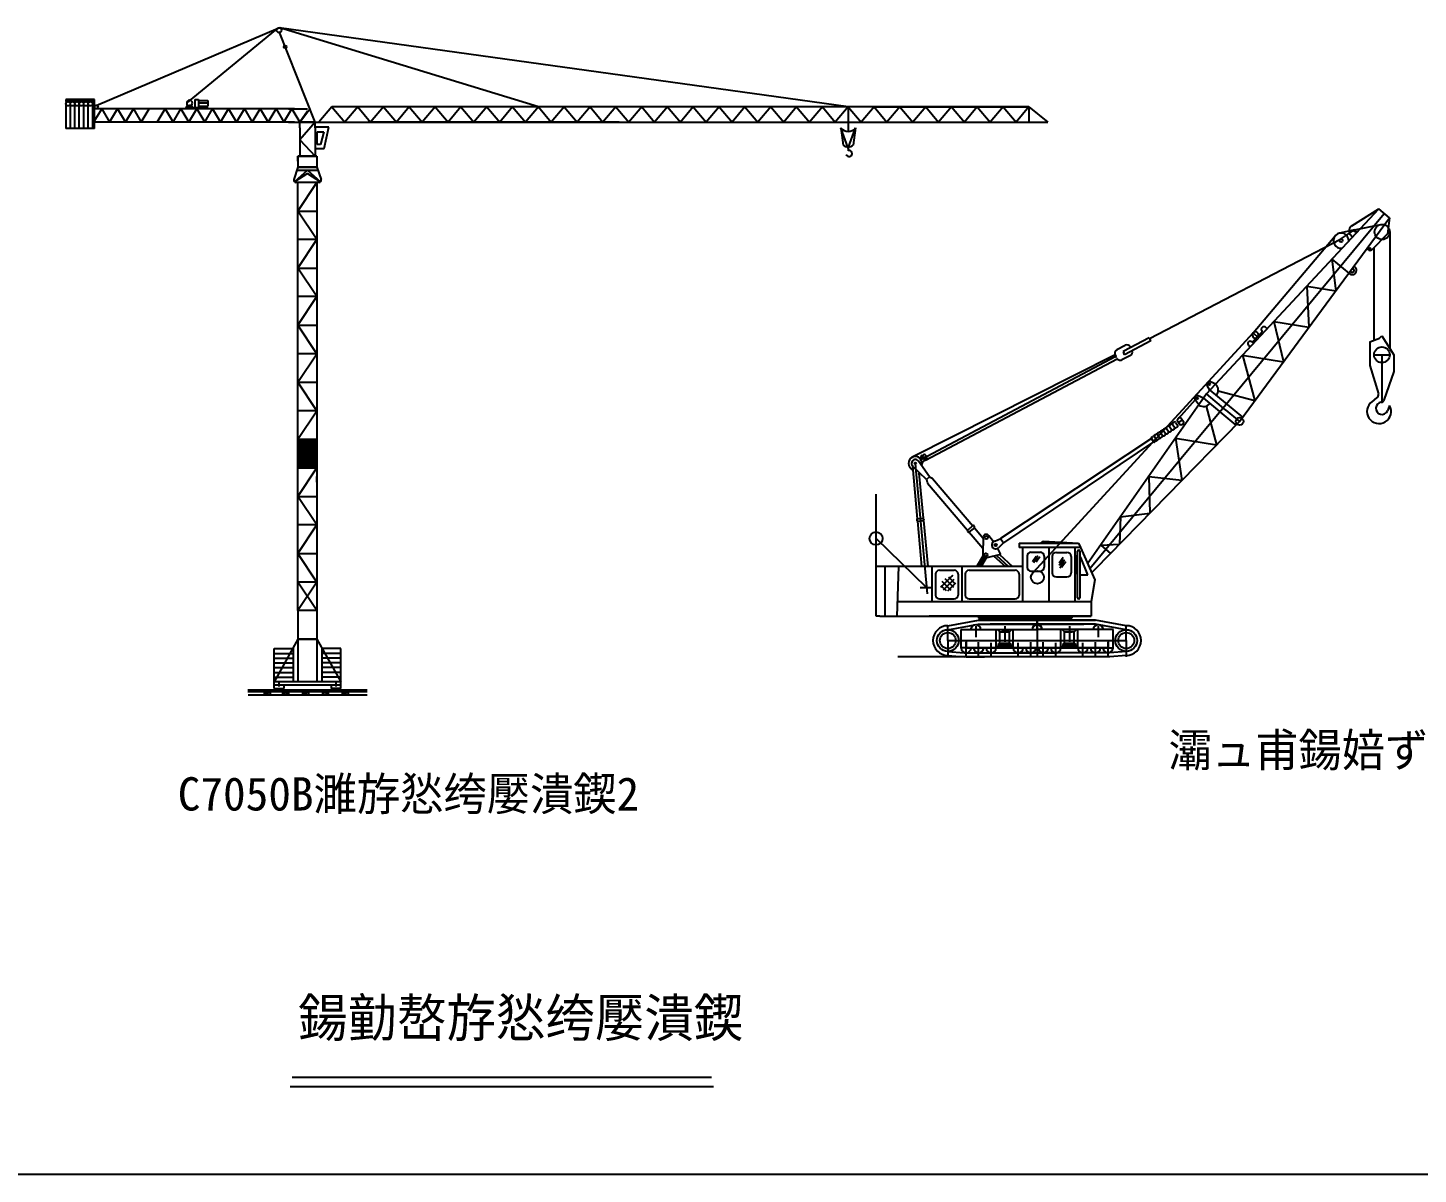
# Model space of a CAD drawing. Header units: metres. Extents: x 0 to 400, y 0 to 277.
# Drawn here: x 143.9 to 290.1, y 0 to 120.5 of the extents above; entities that cross this region are included whole.
import ezdxf

# ---------------------------------------------------------------- set-up
doc = ezdxf.new("R2010")
doc.units = ezdxf.units.M

msp = doc.modelspace()

# ---------------------------------------------------------------- linework, layer by layer
for p, q in [((151.11, 112.36), (170.23, 120.49)), ((160.69, 112.65), (170.17, 120.45)), ((174.12, 110.6), (170.33, 120.11)), ((230.17, 112.2), (170.36, 120.5)), ((197.6, 112.2), (170.4, 120.5)), ((150.92, 112.96), (147.92, 112.96)), ((147.92, 112.96), (147.92, 112.76)), ((147.92, 112.86), (147.92, 112.76)), ((147.92, 112.76), (148.39, 112.86)), ((147.92, 112.86), (150.92, 112.86)), ((148.15, 112.76), (147.93, 112.76)), ((148.39, 112.76), (148.18, 112.76)), ((148.39, 112.76), (148.39, 112.96)), ((148.39, 112.76), (148.85, 112.86)), ((148.39, 112.86), (148.39, 112.76)), ((148.62, 112.76), (148.4, 112.76)), ((148.85, 112.76), (148.65, 112.76)), ((148.85, 112.76), (148.85, 112.96)), ((148.85, 112.76), (149.32, 112.86)), ((148.85, 112.86), (148.85, 112.76)), ((149.09, 112.76), (148.86, 112.76)), ((149.32, 112.76), (149.11, 112.76)), ((149.32, 112.76), (149.32, 112.96)), ((149.32, 112.76), (149.79, 112.86)), ((149.32, 112.86), (149.32, 112.76)), ((149.55, 112.76), (149.33, 112.76)), ((149.79, 112.76), (149.58, 112.76)), ((149.79, 112.76), (149.79, 112.96)), ((149.79, 112.76), (150.25, 112.86)), ((149.79, 112.86), (149.79, 112.76)), ((150.02, 112.76), (149.8, 112.76)), ((150.25, 112.76), (150.05, 112.76)), ((150.25, 112.76), (150.25, 112.96)), ((150.25, 112.76), (150.72, 112.86)), ((150.25, 112.86), (150.25, 112.76)), ((150.49, 112.76), (150.26, 112.76)), ((150.72, 112.76), (150.72, 109.91)), ((150.82, 109.91), (150.82, 112.86)), ((150.92, 111.96), (150.92, 112.96)), ((161.49, 112.97), (161.85, 112.97)), ((161.49, 112.97), (161.49, 112.03)), ((161.85, 112.97), (161.85, 112.03)), ((161.85, 112.86), (162.85, 112.86)), ((162.85, 112.58), (161.85, 112.58)), ((161.85, 112.58), (161.85, 112.27)), ((162.85, 112.86), (162.85, 112.58)), ((162.85, 112.58), (162.85, 112.27)), ((147.92, 112.53), (147.92, 109.91)), ((148.39, 109.91), (148.39, 112.53)), ((148.85, 109.91), (148.85, 112.53)), ((149.32, 109.91), (149.32, 112.53)), ((149.79, 109.91), (149.79, 112.53)), ((150.25, 109.91), (150.25, 112.53)), ((160.02, 112), (150.72, 112)), ((151.69, 112), (150.82, 110.6)), ((150.92, 109.91), (150.92, 111.96)), ((151.69, 112), (152.52, 110.6)), ((152.52, 110.6), (153.35, 112)), ((153.35, 112), (154.19, 110.6)), ((154.19, 110.6), (155.02, 112)), ((155.02, 112), (155.85, 110.6)), ((155.85, 110.6), (156.69, 112)), ((171.95, 112), (156.95, 112)), ((157.52, 110.6), (158.35, 112)), ((159.22, 112), (157.59, 112)), ((158.35, 112), (159.19, 110.6)), ((159.19, 110.6), (160.02, 112)), ((160.02, 112), (160.85, 110.6)), ((160.52, 112.03), (160.7, 112.36)), ((160.52, 112.03), (160.85, 112.36)), ((160.92, 112.03), (160.52, 112.03)), ((160.55, 112.09), (160.81, 112.36)), ((160.56, 112.03), (160.88, 112.36)), ((160.59, 112.17), (160.78, 112.36)), ((160.59, 112.03), (160.91, 112.36)), ((160.59, 112.12), (162.87, 112.12)), ((160.63, 112.03), (160.92, 112.32)), ((160.64, 112.25), (160.74, 112.36)), ((160.66, 112.03), (160.92, 112.29)), ((160.68, 112.32), (160.71, 112.36)), ((160.69, 112.03), (160.92, 112.26)), ((160.7, 112.36), (160.92, 112.36)), ((160.73, 112.03), (160.92, 112.22)), ((160.76, 112.03), (160.92, 112.19)), ((160.8, 112.03), (160.92, 112.15)), ((160.83, 112.03), (160.92, 112.12)), ((160.85, 110.6), (161.69, 112)), ((160.86, 112.03), (160.92, 112.09)), ((160.9, 112.03), (160.92, 112.05)), ((160.92, 112.36), (160.92, 112.03)), ((160.92, 112.36), (160.92, 112.03)), ((161.14, 112.36), (160.92, 112.36)), ((161.24, 112.03), (160.92, 112.36)), ((161.2, 112.03), (160.92, 112.32)), ((161.17, 112.03), (160.92, 112.29)), ((161.14, 112.03), (160.92, 112.26)), ((161.1, 112.03), (160.92, 112.22)), ((161.07, 112.03), (160.92, 112.19)), ((161.03, 112.03), (160.92, 112.15)), ((161, 112.03), (160.92, 112.12)), ((160.97, 112.03), (160.92, 112.09)), ((160.93, 112.03), (160.92, 112.05)), ((160.92, 112.03), (161.31, 112.03)), ((161.27, 112.03), (160.95, 112.36)), ((161.31, 112.03), (160.98, 112.36)), ((161.28, 112.09), (161.02, 112.36)), ((161.24, 112.17), (161.05, 112.36)), ((161.2, 112.25), (161.09, 112.36)), ((161.15, 112.32), (161.12, 112.36)), ((161.31, 112.03), (161.14, 112.36)), ((161.69, 112), (162.52, 110.6)), ((161.85, 112.27), (162.85, 112.27)), ((162.52, 110.6), (163.35, 112)), ((163.35, 112), (164.19, 110.6)), ((164.19, 110.6), (165.02, 112)), ((165.02, 112), (165.85, 110.6)), ((165.85, 110.6), (166.69, 112)), ((166.69, 112), (167.52, 110.6)), ((167.52, 110.6), (168.35, 112)), ((169.22, 112), (167.59, 112)), ((168.35, 112), (169.19, 110.6)), ((169.19, 110.6), (170.02, 112)), ((170.02, 112), (170.85, 110.6)), ((170.85, 110.6), (171.69, 112)), ((171.32, 112), (173.32, 112)), ((171.69, 112), (172.52, 110.6)), ((172.52, 110.6), (173.56, 112)), ((173.31, 111.76), (172.52, 110.6)), ((174.12, 110.6), (173.56, 112)), ((175.88, 112.2), (174.53, 110.6)), ((175.88, 112.2), (177.24, 110.6)), ((176.32, 112.2), (175.88, 112.2)), ((232.89, 112.2), (176.32, 112.2)), ((178.6, 112.2), (177.24, 110.6)), ((178.6, 112.2), (179.96, 110.6)), ((181.31, 112.2), (179.96, 110.6)), ((181.31, 112.2), (182.67, 110.6)), ((184.03, 112.2), (182.67, 110.6)), ((184.03, 112.2), (185.38, 110.6)), ((186.74, 112.2), (185.38, 110.6)), ((186.74, 112.2), (188.1, 110.6)), ((189.46, 112.2), (188.1, 110.6)), ((189.46, 112.2), (190.81, 110.6)), ((189.89, 112.2), (189.46, 112.2)), ((192.17, 112.2), (190.81, 110.6)), ((192.17, 112.2), (193.53, 110.6)), ((194.89, 112.2), (193.53, 110.6)), ((194.89, 112.2), (196.24, 110.6)), ((249.18, 112.2), (195.32, 112.2)), ((197.6, 112.2), (196.24, 110.6)), ((197.6, 112.2), (198.96, 110.6)), ((200.31, 112.2), (198.96, 110.6)), ((200.31, 112.2), (201.67, 110.6)), ((203.03, 112.2), (201.67, 110.6)), ((203.03, 112.2), (204.39, 110.6)), ((205.74, 112.2), (204.39, 110.6)), ((205.74, 112.2), (207.1, 110.6)), ((208.46, 112.2), (207.1, 110.6)), ((208.46, 112.2), (209.81, 110.6)), ((208.89, 112.2), (208.46, 112.2)), ((211.17, 112.2), (209.81, 110.6)), ((211.17, 112.2), (212.53, 110.6)), ((213.89, 112.2), (212.53, 110.6)), ((213.89, 112.2), (215.24, 110.6)), ((216.6, 112.2), (215.24, 110.6)), ((216.6, 112.2), (217.96, 110.6)), ((219.32, 112.2), (217.96, 110.6)), ((219.32, 112.2), (220.67, 110.6)), ((222.03, 112.2), (220.67, 110.6)), ((222.03, 112.2), (223.39, 110.6)), ((224.74, 112.2), (223.39, 110.6)), ((224.74, 112.2), (226.1, 110.6)), ((227.46, 112.2), (226.1, 110.6)), ((227.46, 112.2), (228.82, 110.6)), ((227.9, 112.2), (227.46, 112.2)), ((230.17, 112.2), (228.82, 110.6)), ((230.17, 112.2), (228.82, 110.6)), ((230.17, 112.2), (231.53, 110.6)), ((230.17, 112.2), (230.17, 109.62)), ((232.89, 112.2), (231.53, 110.6)), ((232.89, 112.2), (249.18, 112.2)), ((232.89, 112.2), (234.25, 110.6)), ((235.6, 112.2), (234.25, 110.6)), ((235.6, 112.2), (236.96, 110.6)), ((238.32, 112.2), (236.96, 110.6)), ((238.32, 112.2), (239.67, 110.6)), ((241.03, 112.2), (239.67, 110.6)), ((241.03, 112.2), (242.39, 110.6)), ((243.75, 112.2), (242.39, 110.6)), ((243.75, 112.2), (245.1, 110.6)), ((246.46, 112.2), (245.1, 110.6)), ((246.46, 112.2), (247.82, 110.6)), ((246.9, 112.2), (246.46, 112.2)), ((249.18, 112.2), (247.82, 110.6)), ((249.18, 112.2), (251.17, 110.6)), ((249.18, 112.2), (249.18, 110.6)), ((150.72, 109.91), (147.92, 109.91)), ((160.14, 110.6), (150.72, 110.6)), ((150.92, 109.91), (150.72, 109.91)), ((171.95, 110.6), (156.95, 110.6)), ((171.32, 110.6), (172.52, 110.6)), ((174.12, 110.6), (172.52, 108.74)), ((174.12, 110.6), (172.52, 110.6)), ((172.52, 110.6), (173.32, 110.6)), ((172.52, 110), (172.52, 110.6)), ((172.52, 110.6), (174.12, 110.6)), ((174.12, 110.6), (172.52, 110.6)), ((172.52, 110), (172.52, 107)), ((173.32, 110.6), (232.89, 110.6)), ((174.12, 110), (174.12, 110.6)), ((175.58, 110.06), (174.12, 110.06)), ((174.12, 110), (174.12, 107)), ((175.06, 107.81), (175.58, 110.06)), ((206.11, 110.6), (179.7, 110.6)), ((179.96, 110.6), (189.82, 110.6)), ((192.32, 110.6), (251.17, 110.6)), ((229.4, 109.98), (229.64, 108.19)), ((230.17, 107.86), (229.4, 109.98)), ((230.17, 107.86), (230.95, 109.99)), ((230.94, 109.98), (230.7, 108.19)), ((234.79, 110.6), (251.17, 110.6)), ((172.52, 108.74), (174.12, 107)), ((174.34, 109.56), (175.05, 109.56)), ((174.34, 108.25), (174.34, 109.56)), ((174.7, 108.25), (174.34, 108.25)), ((175.05, 109.56), (174.7, 108.25)), ((172.32, 107), (172.32, 105.87)), ((172.32, 107), (174.32, 107)), ((174.32, 107), (172.32, 107)), ((172.32, 107), (174.32, 107)), ((172.32, 106.5), (172.32, 107)), ((174.12, 107.81), (175.06, 107.81)), ((174.32, 107), (174.32, 105.87)), ((174.32, 107), (174.32, 106)), ((230.17, 107.99), (230.17, 107.59)), ((172.32, 105.87), (171.89, 104.58)), ((173.32, 105.56), (171.95, 104.33)), ((172.22, 105.56), (174.42, 105.56)), ((172.3, 105.87), (174.32, 105.87)), ((174.34, 105.87), (172.32, 105.87)), ((173.32, 105.56), (174.69, 104.33)), ((174.32, 105.87), (174.75, 104.58)), ((173.32, 105.2), (171.95, 104.33)), ((174.51, 104.25), (172.13, 104.25)), ((172.32, 62.25), (172.32, 104.25)), ((172.32, 101.25), (174.32, 104.25)), ((173.32, 105.2), (174.69, 104.33)), ((174.32, 104.25), (174.32, 62.25)), ((174.32, 104.25), (174.32, 102.1)), ((172.32, 59.25), (172.32, 101.25)), ((174.32, 98.25), (172.32, 101.25)), ((172.32, 101.25), (174.32, 101.25)), ((174.32, 101.25), (174.32, 59.25)), ((267.85, 82.02), (285.96, 101.48)), ((269.38, 80.33), (286.53, 101)), ((283.13, 99.71), (285.96, 101.48)), ((287.09, 100.53), (285.96, 101.48)), ((271.32, 79.13), (287.09, 100.53)), ((283.41, 99.26), (286.16, 99.83)), ((287.09, 100.53), (286.87, 98.85)), ((172.32, 95.25), (174.32, 98.25)), ((174.32, 98.25), (172.32, 98.25)), ((261.87, 87.85), (281.92, 98.28)), ((272.75, 88.45), (281.39, 98.65)), ((283.41, 99.26), (281.83, 98.92)), ((281.92, 98.28), (283.41, 99.26)), ((282.97, 98.77), (283.19, 98.5)), ((286.87, 98.85), (285.18, 97.15)), ((287.12, 99.05), (287.12, 86.8)), ((284.94, 97.12), (284.68, 97.26)), ((285.45, 97.43), (285.45, 87.66)), ((174.32, 92.25), (172.32, 95.25)), ((172.32, 95.25), (174.32, 95.25)), ((281.04, 96.2), (281.45, 92.87)), ((281.04, 96.2), (282.81, 94.73)), ((172.32, 89.25), (174.32, 92.25)), ((174.32, 92.25), (172.32, 92.25)), ((278.4, 93.36), (278.62, 89.03)), ((278.4, 93.36), (281.45, 92.87)), ((174.32, 86.25), (172.32, 89.25)), ((172.32, 89.25), (174.32, 89.25)), ((274.92, 89.62), (278.62, 89.03)), ((274.92, 89.62), (275.95, 85.41)), ((272.75, 88.45), (249.57, 63.2)), ((261.82, 87.93), (259.07, 86.47)), ((261.82, 87.93), (261.92, 87.77)), ((262, 87.6), (261.92, 87.77)), ((273.07, 87.9), (272.7, 87.51)), ((272.75, 88.45), (273.33, 87.91)), ((273.34, 88.19), (273.05, 87.88)), ((273.05, 87.88), (273.34, 88.19)), ((273.32, 88.17), (273.69, 88.56)), ((273.63, 88.94), (273.7, 89.01)), ((273.7, 89.01), (273.63, 88.94)), ((273.67, 88.69), (273.68, 88.68)), ((274.04, 89.03), (274.14, 88.94)), ((274.07, 89), (274.21, 88.87)), ((285.03, 87.49), (286.04, 87.89)), ((286.04, 87.89), (286.29, 88.14)), ((286.29, 88.14), (287.54, 86.13)), ((259.3, 87.13), (258.41, 86.66)), ((259.07, 86.47), (259.16, 86.31)), ((259.24, 86.14), (259.16, 86.31)), ((262, 87.6), (259.24, 86.14)), ((262, 87.6), (259.24, 86.14)), ((259.84, 86.96), (259.88, 86.9)), ((272.25, 87.46), (272.32, 87.53)), ((272.32, 87.53), (272.25, 87.46)), ((272.27, 87.12), (272.36, 87.03)), ((272.29, 87.09), (272.43, 86.97)), ((272.58, 87.52), (272.59, 87.5)), ((285.03, 87.49), (285.03, 85.01)), ((172.32, 83.25), (174.32, 86.25)), ((174.32, 86.25), (172.32, 86.25)), ((258.24, 86.12), (236.91, 75.36)), ((258.32, 85.96), (237.87, 75.14)), ((238.31, 75.07), (258.45, 85.72)), ((258.24, 86.12), (258.32, 85.96)), ((258.4, 85.8), (258.32, 85.96)), ((259.85, 86.05), (258.93, 85.61)), ((271.64, 86.1), (272.92, 81.29)), ((271.64, 86.1), (275.95, 85.41)), ((285.03, 85.01), (285.92, 82.02)), ((285.45, 86.14), (287.12, 86.14)), ((286.29, 86.14), (286.29, 81.15)), ((287.54, 86.13), (287.54, 84.38)), ((287.54, 84.39), (286.5, 81.36)), ((174.32, 80.25), (172.32, 83.25)), ((172.32, 83.25), (174.32, 83.25)), ((267.85, 82.02), (255.35, 64.16)), ((269.88, 80.33), (267.85, 82.02)), ((269.88, 80.33), (267.85, 82.02)), ((268.21, 82.41), (267.92, 82.91)), ((268.21, 82.41), (271.64, 79.57)), ((268.82, 83.06), (268.26, 83.29)), ((272.92, 81.29), (269.09, 82.31)), ((266.65, 81.41), (264.85, 79.41)), ((267.04, 80.86), (266.65, 81.41)), ((267.54, 81.57), (266.98, 81.81)), ((267.54, 81.57), (270.94, 78.75)), ((267.81, 80.75), (268.9, 76.66)), ((285.75, 81.64), (285.18, 81.16)), ((287.1, 80.8), (286.88, 80.26)), ((172.32, 77.25), (174.32, 80.25)), ((174.32, 80.25), (172.32, 80.25)), ((271.32, 79.13), (256.09, 63.55)), ((264.31, 78.96), (264.45, 79.06)), ((264.31, 78.96), (264.45, 79.06)), ((264.59, 79.03), (264.82, 78.72)), ((264.59, 79.03), (264.82, 78.72)), ((264.77, 79.22), (265.03, 78.82)), ((264.9, 79), (265.32, 79.29)), ((264.91, 79.01), (265.33, 79.29)), ((265.2, 79.47), (265.43, 79.13)), ((265.24, 79.23), (265.24, 79.24)), ((266.02, 76.28), (269.38, 80.33)), ((269.88, 80.33), (271.32, 79.13)), ((269.88, 80.33), (269.88, 80.33)), ((269.88, 80.33), (269.88, 80.33)), ((269.88, 80.33), (269.88, 80.33)), ((269.88, 80.33), (269.88, 80.33)), ((262.07, 77.47), (262.22, 77.56)), ((262.07, 77.47), (262.22, 77.56)), ((262.36, 77.54), (262.59, 77.22)), ((262.36, 77.54), (262.59, 77.22)), ((262.37, 77.54), (262.58, 77.22)), ((262.37, 77.54), (262.58, 77.22)), ((262.39, 77.68), (262.54, 77.78)), ((262.39, 77.68), (262.54, 77.78)), ((262.68, 77.75), (262.91, 77.44)), ((262.68, 77.75), (262.9, 77.43)), ((262.68, 77.75), (262.9, 77.43)), ((262.68, 77.75), (262.91, 77.44)), ((262.71, 77.89), (262.86, 77.99)), ((262.71, 77.89), (262.86, 77.99)), ((263, 77.97), (263.23, 77.65)), ((263, 77.97), (263.22, 77.64)), ((263, 77.97), (263.22, 77.64)), ((263, 77.97), (263.23, 77.65)), ((263.03, 78.11), (263.18, 78.21)), ((263.03, 78.11), (263.18, 78.21)), ((263.04, 77.4), (263.2, 77.51)), ((263.04, 77.4), (263.2, 77.51)), ((263.31, 78.18), (263.54, 77.86)), ((263.31, 78.18), (263.54, 77.86)), ((263.32, 78.18), (263.54, 77.86)), ((263.32, 78.18), (263.54, 77.86)), ((263.35, 78.32), (263.5, 78.42)), ((263.35, 78.32), (263.5, 78.42)), ((263.36, 77.61), (263.52, 77.72)), ((263.36, 77.61), (263.52, 77.72)), ((263.63, 78.39), (263.86, 78.08)), ((263.63, 78.39), (263.86, 78.08)), ((263.64, 78.4), (263.86, 78.07)), ((263.64, 78.4), (263.86, 78.07)), ((263.67, 78.53), (263.82, 78.63)), ((263.67, 78.53), (263.82, 78.63)), ((263.68, 77.83), (263.84, 77.93)), ((263.68, 77.83), (263.84, 77.93)), ((263.95, 78.61), (264.18, 78.29)), ((263.95, 78.61), (264.18, 78.29)), ((263.96, 78.61), (264.18, 78.28)), ((263.96, 78.61), (264.18, 78.28)), ((263.99, 78.75), (264.14, 78.85)), ((263.99, 78.75), (264.14, 78.85)), ((264, 78.04), (264.16, 78.15)), ((264, 78.04), (264.16, 78.15)), ((264.27, 78.82), (264.5, 78.5)), ((264.27, 78.82), (264.5, 78.5)), ((264.28, 78.82), (264.5, 78.5)), ((264.28, 78.82), (264.5, 78.5)), ((264.32, 78.26), (264.48, 78.36)), ((264.32, 78.26), (264.48, 78.36)), ((264.64, 78.47), (264.8, 78.58)), ((264.64, 78.47), (264.8, 78.58)), ((174.32, 74.25), (172.32, 77.25)), ((172.32, 77.25), (172.32, 74.25)), ((172.32, 77.25), (174.32, 77.25)), ((172.32, 77.25), (174.32, 77.25)), ((172.32, 75.29), (174.28, 77.25)), ((172.32, 75.46), (174.11, 77.25)), ((172.32, 75.64), (173.93, 77.25)), ((172.32, 75.82), (173.75, 77.25)), ((172.32, 75.99), (173.58, 77.25)), ((172.32, 76.17), (173.4, 77.25)), ((172.32, 76.35), (173.22, 77.25)), ((172.32, 76.52), (173.05, 77.25)), ((172.32, 76.7), (172.87, 77.25)), ((172.32, 76.88), (172.69, 77.25)), ((172.32, 77.05), (172.52, 77.25)), ((172.32, 77.23), (172.34, 77.25)), ((172.32, 75.11), (174.32, 77.11)), ((174.32, 75.08), (172.32, 77.08)), ((172.32, 74.93), (174.32, 76.93)), ((174.32, 74.9), (172.32, 76.9)), ((172.32, 74.76), (174.32, 76.76)), ((174.32, 74.73), (172.32, 76.73)), ((172.32, 74.58), (174.32, 76.58)), ((174.32, 74.55), (172.32, 76.55)), ((172.32, 74.4), (174.32, 76.4)), ((174.32, 74.37), (172.32, 76.37)), ((174.26, 74.25), (172.32, 76.2)), ((174.09, 74.25), (172.32, 76.02)), ((174.32, 75.26), (172.33, 77.25)), ((172.34, 74.25), (174.32, 76.23)), ((174.32, 75.43), (172.5, 77.25)), ((172.52, 74.25), (174.32, 76.05)), ((174.32, 75.61), (172.68, 77.25)), ((174.32, 75.79), (172.86, 77.25)), ((174.32, 75.96), (173.03, 77.25)), ((174.32, 76.14), (173.21, 77.25)), ((174.32, 76.32), (173.39, 77.25)), ((174.32, 76.49), (173.56, 77.25)), ((174.32, 76.67), (173.74, 77.25)), ((174.32, 76.85), (173.92, 77.25)), ((174.32, 77.02), (174.09, 77.25)), ((174.32, 77.2), (174.27, 77.25)), ((174.32, 74.25), (174.32, 77.25)), ((262.05, 77.33), (246.2, 66.82)), ((262.26, 77), (246.51, 66.37)), ((255.57, 63.67), (266.02, 76.28)), ((262.04, 77.33), (262.27, 77.01)), ((262.04, 77.33), (262.27, 77.01)), ((262.05, 77.33), (262.26, 77)), ((262.05, 77.33), (262.26, 77)), ((262.4, 76.97), (262.56, 77.08)), ((262.4, 76.97), (262.56, 77.08)), ((262.72, 77.19), (262.88, 77.29)), ((262.72, 77.19), (262.88, 77.29)), ((264.6, 77.37), (265.27, 72.94)), ((264.6, 77.37), (268.9, 76.66)), ((173.91, 74.25), (172.32, 75.84)), ((173.73, 74.25), (172.32, 75.67)), ((173.56, 74.25), (172.32, 75.49)), ((173.38, 74.25), (172.32, 75.31)), ((173.2, 74.25), (172.32, 75.13)), ((173.03, 74.25), (172.32, 74.96)), ((172.85, 74.25), (172.32, 74.78)), ((172.67, 74.25), (172.32, 74.6)), ((172.7, 74.25), (174.32, 75.87)), ((172.87, 74.25), (174.32, 75.7)), ((173.05, 74.25), (174.32, 75.52)), ((173.23, 74.25), (174.32, 75.34)), ((173.41, 74.25), (174.32, 75.17)), ((173.58, 74.25), (174.32, 74.99)), ((173.76, 74.25), (174.32, 74.81)), ((173.94, 74.25), (174.32, 74.64)), ((237.23, 74.72), (238.47, 61.01)), ((238.72, 73.3), (237.56, 74.95)), ((237.87, 75.05), (237.8, 75.32)), ((237.92, 75.55), (238.1, 75.63)), ((238.31, 75.07), (238.06, 74.93)), ((238.37, 75.48), (238.41, 75.28)), ((172.5, 74.25), (172.32, 74.43)), ((172.32, 71.25), (174.32, 74.25)), ((174.32, 74.25), (172.32, 74.25)), ((172.32, 74.25), (174.32, 74.25)), ((172.32, 72.75), (172.32, 73.35)), ((174.11, 74.25), (174.32, 74.46)), ((174.29, 74.25), (174.32, 74.28)), ((174.32, 72.75), (174.32, 73.35)), ((236.94, 74.44), (237.44, 68.89)), ((238.39, 73.02), (236.95, 74.43)), ((237.6, 73.69), (238.06, 68.95)), ((238.72, 73.3), (238.39, 73.02)), ((238.72, 73.3), (239, 73.17)), ((239.03, 73.14), (243.27, 68.16)), ((261.79, 73.36), (261.9, 69.5)), ((261.79, 73.36), (265.27, 72.94)), ((238.39, 73.02), (238.48, 72.73)), ((238.52, 72.65), (242.73, 67.7)), ((174.32, 68.25), (172.32, 71.25)), ((172.32, 71.25), (174.32, 71.25)), ((233.11, 63.87), (233.11, 71.47)), ((237.38, 68.79), (237.39, 68.75)), ((237.47, 68.9), (238.01, 68.96)), ((237.5, 68.66), (238.04, 68.71)), ((238.08, 68.72), (238.55, 63.87)), ((238.12, 68.86), (238.13, 68.82)), ((258.81, 69.1), (258.7, 66.22)), ((258.81, 69.1), (261.9, 69.5)), ((172.32, 65.25), (174.32, 68.25)), ((174.32, 68.25), (172.32, 68.25)), ((233.11, 66.15), (233.11, 67.51)), ((237.46, 68.66), (237.89, 63.87)), ((242.73, 67.57), (242.77, 67.52)), ((243.26, 68.16), (242.74, 67.71)), ((243.44, 67.95), (242.91, 67.51)), ((242.91, 67.5), (244.34, 65.81)), ((243.4, 68.15), (243.45, 68.09)), ((243.45, 67.96), (244.38, 66.86)), ((238.41, 61.69), (233.11, 66.83)), ((244.38, 67.05), (244.32, 65.12)), ((245.44, 66.47), (244.97, 67.12)), ((245.6, 66.54), (246.22, 66.83)), ((246.51, 66.37), (245.96, 65.84)), ((246.2, 66.82), (246.51, 66.37)), ((248.14, 66.32), (254.38, 66.32)), ((248.14, 66.32), (248.14, 65.87)), ((248.51, 65.87), (248.14, 65.87)), ((248.51, 65.87), (248.51, 63.87)), ((254.59, 65.87), (248.51, 65.87)), ((248.51, 65.87), (248.51, 65.87)), ((250.69, 66.56), (250.41, 66.32)), ((250.69, 66.56), (254.38, 66.32)), ((251.26, 65.87), (251.26, 60.19)), ((253.99, 65.87), (253.99, 60.19)), ((254.59, 65.87), (254.09, 65.87)), ((254.59, 65.87), (254.09, 65.87)), ((254.38, 66.32), (254.59, 65.87)), ((254.59, 65.87), (256.11, 62.47)), ((256.72, 66.12), (258.7, 66.22)), ((256.72, 66.12), (257.76, 65.26)), ((174.32, 62.25), (172.32, 65.25)), ((172.32, 65.25), (174.32, 65.25)), ((243.7, 63.87), (244.35, 64.99)), ((243.94, 63.87), (244.49, 64.82)), ((244.2, 63.87), (244.72, 64.78)), ((246.17, 65.16), (244.74, 64.78)), ((245.49, 64.98), (246.72, 63.87)), ((245.75, 65.05), (247.03, 63.87)), ((245.86, 65.77), (246.17, 65.16)), ((246.08, 65.14), (247.46, 63.87)), ((248.99, 64.98), (248.99, 63.8)), ((249.39, 65.38), (250.39, 65.38)), ((249.95, 64.93), (249.55, 64.38)), ((250.07, 64.81), (249.67, 64.25)), ((250.1, 64.99), (249.7, 64.44)), ((250.32, 64.9), (249.92, 64.34)), ((250.79, 64.98), (250.79, 63.8)), ((251.63, 64.93), (251.63, 63.22)), ((252.07, 65.37), (253.16, 65.37)), ((252.78, 64.84), (252.34, 64.23)), ((252.78, 64.6), (252.34, 64)), ((252.91, 64.57), (252.48, 63.96)), ((253.05, 64.37), (252.61, 63.76)), ((253.6, 64.93), (253.6, 63.22)), ((254.18, 64.97), (254.18, 63.18)), ((254.27, 65.07), (254.3, 65.07)), ((254.3, 60.59), (254.3, 65.5)), ((254.53, 65.5), (254.53, 60.59)), ((254.53, 65.11), (254.53, 64.72)), ((254.53, 64.8), (254.53, 63.12)), ((255.37, 63.02), (254.64, 64.82)), ((233.11, 58.67), (233.11, 63.87)), ((233.68, 63.87), (233.11, 63.87)), ((248.51, 63.87), (233.68, 63.87)), ((234.04, 63.87), (234.04, 58.67)), ((235.45, 63.87), (235.28, 58.67)), ((238.99, 60.19), (238.99, 63.87)), ((239.37, 63.09), (239.37, 60.88)), ((239.77, 63.49), (241.33, 63.49)), ((239.9, 61.7), (241.16, 62.96)), ((241.2, 62.87), (241.12, 62.95)), ((241.73, 63.09), (241.73, 60.88)), ((242.11, 63.87), (242.11, 60.19)), ((242.48, 63.09), (242.48, 60.88)), ((242.88, 63.49), (247.74, 63.49)), ((248.14, 63.09), (248.14, 60.88)), ((248.51, 63.87), (248.51, 60.19)), ((249.39, 63.4), (250.39, 63.4)), ((252.88, 64.3), (252.44, 63.69)), ((254.26, 63.08), (254.3, 63.07)), ((254.63, 63.02), (255.37, 63.02)), ((256.09, 63.55), (255.77, 63.23)), ((174.32, 59.25), (172.32, 62.25)), ((174.32, 62.25), (172.32, 59.25)), ((174.32, 62.25), (172.32, 62.25)), ((237.73, 61.69), (238.99, 61.69)), ((240.5, 61.31), (239.95, 61.86)), ((241, 61.37), (240.07, 62.3)), ((240.19, 61.42), (241.33, 62.56)), ((241.28, 61.66), (240.36, 62.58)), ((240.66, 61.33), (241.49, 62.16)), ((241.46, 62.04), (240.74, 62.76)), ((252.07, 62.78), (253.16, 62.78)), ((256.11, 62.47), (255.73, 60.19)), ((235.33, 60.19), (255.73, 60.19)), ((239.77, 60.48), (241.33, 60.48)), ((242.88, 60.48), (247.74, 60.48)), ((255.73, 60.19), (255.73, 59.72)), ((255.73, 60.19), (255.73, 58.67)), ((172.32, 59.25), (172.32, 56.25)), ((174.32, 59.25), (172.32, 59.25)), ((174.32, 59.25), (174.32, 56.25)), ((233.51, 58.67), (233.11, 58.67)), ((233.51, 58.67), (255.73, 58.67)), ((233.51, 58.67), (233.51, 58.67)), ((255.73, 58.67), (238.68, 58.67)), ((255.73, 58.67), (238.68, 58.67)), ((243.89, 58.67), (243.89, 58.45)), ((253.68, 58.67), (253.68, 58.45)), ((240.65, 57.66), (243.89, 58.23)), ((240.65, 57.24), (243.89, 57.81)), ((240.65, 56.1), (240.65, 57.66)), ((240.65, 56.1), (240.65, 57.66)), ((242.04, 55.34), (242.04, 57.26)), ((242.04, 57.26), (250.03, 57.26)), ((242.04, 55.34), (242.04, 57.26)), ((242.04, 57.26), (250.03, 57.26)), ((243.58, 57.6), (243.58, 56.46)), ((243.89, 58.45), (253.68, 58.45)), ((256.17, 58.23), (243.89, 58.23)), ((243.89, 58.23), (256.17, 58.23)), ((243.89, 57.81), (254.95, 57.81)), ((256.17, 57.81), (245.11, 57.81)), ((245.74, 56.63), (245.74, 57.26)), ((245.87, 57.27), (246.11, 57)), ((246.11, 57), (245.87, 57.26)), ((246.63, 57.62), (246.63, 55.95)), ((246.88, 58.45), (246.88, 58.23)), ((247.38, 57.27), (247.14, 57)), ((247.14, 57), (247.38, 57.26)), ((247.14, 57), (247.38, 57.26)), ((247.52, 56.63), (247.52, 57.26)), ((250.03, 57.26), (250.03, 58.23)), ((250.03, 58.15), (250.03, 57.01)), ((250.03, 58.15), (250.03, 57.01)), ((250.03, 57.6), (250.03, 56.46)), ((250.03, 57.6), (250.03, 56.46)), ((250.03, 57.26), (250.03, 54.39)), ((258.02, 57.26), (250.03, 57.26)), ((258.02, 57.26), (250.03, 57.26)), ((252.54, 56.63), (252.54, 57.26)), ((252.67, 57.27), (252.91, 57)), ((252.91, 57), (252.67, 57.26)), ((252.91, 57), (252.67, 57.26)), ((253.17, 58.45), (253.17, 58.23)), ((253.43, 57.62), (253.43, 55.95)), ((254.18, 57.27), (253.94, 57)), ((253.94, 57), (254.18, 57.26)), ((254.32, 56.63), (254.32, 57.26)), ((259.41, 57.66), (256.17, 58.23)), ((259.41, 57.24), (256.17, 57.81)), ((256.47, 57.6), (256.47, 56.46)), ((256.47, 57.6), (256.47, 56.46)), ((258.02, 55.34), (258.02, 57.26)), ((258.02, 55.34), (258.02, 57.26)), ((259.41, 56.1), (259.41, 57.66)), ((259.41, 56.1), (259.41, 57.66)), ((172.32, 56.25), (169.82, 51.75)), ((172.32, 56.25), (172.32, 51.75)), ((172.32, 56.25), (174.32, 56.25)), ((174.32, 56.25), (172.32, 56.25)), ((173.32, 56.25), (172.32, 56.25)), ((174.32, 56.25), (172.32, 56.25)), ((174.32, 56.25), (172.41, 56.25)), ((174.32, 56.25), (176.82, 51.75)), ((174.32, 56.25), (174.32, 51.75)), ((240.65, 56.1), (259.41, 56.1)), ((240.65, 56.1), (240.65, 54.39)), ((240.65, 56.1), (240.65, 55.26)), ((242.57, 56.1), (242.57, 55.34)), ((242.57, 54.31), (242.57, 55.91)), ((243.89, 54.31), (243.89, 55.91)), ((245.21, 54.31), (245.21, 55.86)), ((245.74, 55.34), (245.74, 56.91)), ((245.94, 55.67), (246.11, 55.78)), ((246.11, 55.78), (245.94, 55.67)), ((245.94, 55.67), (247.31, 55.67)), ((245.94, 55.67), (245.94, 55.55)), ((245.94, 55.67), (245.94, 55.55)), ((246.11, 57), (246.82, 57)), ((246.11, 55.78), (246.11, 57)), ((246.11, 55.78), (247.14, 55.78)), ((247.14, 55.78), (246.27, 55.78)), ((247.05, 57), (246.34, 57)), ((246.63, 57), (247.14, 57)), ((247.14, 55.78), (247.14, 57)), ((247.31, 55.67), (247.14, 55.78)), ((247.14, 55.78), (247.31, 55.67)), ((247.31, 55.67), (247.31, 55.55)), ((247.31, 55.67), (247.31, 55.55)), ((247.31, 55.67), (247.31, 55.55)), ((247.52, 55.34), (247.52, 56.91)), ((248.05, 54.31), (248.05, 55.86)), ((248.05, 54.31), (248.05, 55.86)), ((249.37, 54.31), (249.37, 55.91)), ((249.37, 54.31), (249.37, 55.91)), ((250.69, 54.31), (250.69, 55.91)), ((250.69, 54.31), (250.69, 55.91)), ((252.01, 54.31), (252.01, 55.86)), ((252.01, 54.31), (252.01, 55.86)), ((252.01, 54.31), (252.01, 55.86)), ((252.01, 54.31), (252.01, 55.86)), ((252.54, 55.34), (252.54, 56.91)), ((252.74, 55.67), (252.91, 55.78)), ((252.91, 55.78), (252.74, 55.67)), ((254.11, 55.67), (252.74, 55.67)), ((252.74, 55.67), (252.74, 55.55)), ((252.74, 55.67), (252.74, 55.55)), ((252.74, 55.67), (252.74, 55.55)), ((253.43, 57), (252.91, 57)), ((252.91, 55.78), (252.91, 57)), ((253.94, 55.78), (252.91, 55.78)), ((252.91, 55.78), (253.78, 55.78)), ((253, 57), (253.71, 57)), ((253.94, 57), (253.24, 57)), ((253.94, 55.78), (253.94, 57)), ((254.11, 55.67), (253.94, 55.78)), ((253.94, 55.78), (254.11, 55.67)), ((254.11, 55.67), (254.11, 55.55)), ((254.11, 55.67), (254.11, 55.55)), ((254.32, 55.34), (254.32, 56.91)), ((254.85, 54.31), (254.85, 55.86)), ((256.17, 54.31), (256.17, 55.91)), ((257.49, 56.1), (257.49, 55.34)), ((257.49, 54.31), (257.49, 55.91)), ((259.41, 56.1), (259.41, 54.39)), ((259.41, 56.1), (259.41, 55.26)), ((169.82, 51.06), (169.82, 55.25)), ((169.82, 55.25), (171.82, 55.25)), ((169.82, 55.25), (171.82, 55.25)), ((169.82, 54.75), (171.82, 54.75)), ((169.82, 54.25), (171.82, 54.25)), ((171.82, 55.25), (171.82, 51.75)), ((174.82, 55.25), (174.82, 51.75)), ((176.82, 55.25), (174.82, 55.25)), ((176.82, 55.25), (174.82, 55.25)), ((176.82, 54.75), (174.82, 54.75)), ((176.82, 54.25), (174.82, 54.25)), ((176.82, 51.06), (176.82, 55.25)), ((257.69, 54.39), (235.41, 54.39)), ((240.65, 54.96), (242.37, 54.81)), ((240.65, 54.54), (242.37, 54.39)), ((242.57, 55.34), (241.94, 55.34)), ((250.03, 55.34), (242.04, 55.34)), ((242.37, 54.81), (252.13, 54.81)), ((242.57, 55.34), (253.47, 55.34)), ((242.57, 55.34), (243.87, 55.34)), ((242.57, 54.39), (244.49, 54.39)), ((245.74, 55.34), (245.94, 55.55)), ((245.94, 55.55), (245.74, 55.34)), ((247.31, 55.55), (245.94, 55.55)), ((245.94, 55.55), (247.31, 55.55)), ((247.31, 55.55), (246.05, 55.55)), ((246.58, 55.34), (246.11, 55.34)), ((246.58, 55.34), (247.05, 55.34)), ((257.49, 55.34), (246.59, 55.34)), ((247.52, 55.34), (247.31, 55.55)), ((247.52, 55.34), (247.31, 55.55)), ((247.31, 55.55), (247.52, 55.34)), ((257.69, 54.81), (247.92, 54.81)), ((250.03, 55.34), (258.02, 55.34)), ((252.54, 55.34), (252.74, 55.55)), ((252.54, 55.34), (252.74, 55.55)), ((252.74, 55.55), (252.54, 55.34)), ((254.11, 55.55), (252.74, 55.55)), ((252.74, 55.55), (254.11, 55.55)), ((252.74, 55.55), (254, 55.55)), ((253.47, 55.34), (253, 55.34)), ((253.47, 55.34), (253.94, 55.34)), ((254.32, 55.34), (254.11, 55.55)), ((254.11, 55.55), (254.32, 55.34)), ((257.49, 54.39), (255.57, 54.39)), ((257.49, 55.34), (256.19, 55.34)), ((257.49, 55.34), (258.12, 55.34)), ((259.41, 54.96), (257.69, 54.81)), ((259.41, 54.54), (257.69, 54.39)), ((169.82, 53.75), (171.82, 53.75)), ((169.82, 53.25), (171.82, 53.25)), ((169.82, 52.75), (171.82, 52.75)), ((176.82, 53.75), (174.82, 53.75)), ((176.82, 53.25), (174.82, 53.25)), ((176.82, 52.75), (174.82, 52.75)), ((169.82, 52.25), (171.82, 52.25)), ((176.82, 51.75), (169.82, 51.75)), ((169.82, 51.44), (176.82, 51.44)), ((170.32, 51.75), (170.32, 51.25)), ((170.82, 51.44), (170.82, 51.06)), ((176.82, 52.25), (174.82, 52.25)), ((175.82, 51.44), (175.82, 51.06)), ((176.32, 51.75), (176.32, 51.25)), ((176.32, 51.75), (176.32, 51.25)), ((179.6, 50.87), (167.04, 50.87)), ((179.6, 50.69), (167.04, 50.69)), ((179.6, 50.34), (167.07, 50.34)), ((168.77, 50.69), (169.39, 50.69)), ((168.77, 50.69), (168.77, 50.34)), ((168.77, 50.4), (169.07, 50.69)), ((168.77, 50.66), (168.8, 50.69)), ((169.39, 50.34), (168.77, 50.34)), ((168.98, 50.34), (169.33, 50.69)), ((169.25, 50.34), (169.39, 50.48)), ((169.39, 50.69), (169.39, 50.34)), ((169.82, 51.06), (170.82, 51.06)), ((170.71, 50.69), (171.33, 50.69)), ((170.71, 50.69), (170.71, 50.34)), ((170.71, 50.4), (171.01, 50.69)), ((170.71, 50.66), (170.75, 50.69)), ((171.33, 50.34), (170.71, 50.34)), ((170.92, 50.34), (171.28, 50.69)), ((171.19, 50.34), (171.33, 50.48)), ((171.33, 50.69), (171.33, 50.34)), ((172.8, 50.69), (173.42, 50.69)), ((172.8, 50.69), (172.8, 50.34)), ((172.8, 50.4), (173.1, 50.69)), ((172.8, 50.66), (172.83, 50.69)), ((173.42, 50.34), (172.8, 50.34)), ((173.01, 50.34), (173.36, 50.69)), ((173.28, 50.34), (173.42, 50.48)), ((173.42, 50.69), (173.42, 50.34)), ((174.89, 50.69), (175.5, 50.69)), ((174.89, 50.69), (174.89, 50.34)), ((174.89, 50.69), (175.5, 50.69)), ((174.89, 50.69), (174.89, 50.34)), ((174.89, 50.4), (175.18, 50.69)), ((174.89, 50.66), (174.92, 50.69)), ((174.89, 50.4), (175.18, 50.69)), ((174.89, 50.66), (174.92, 50.69)), ((175.5, 50.34), (174.89, 50.34)), ((175.5, 50.34), (174.89, 50.34)), ((175.1, 50.34), (175.45, 50.69)), ((175.1, 50.34), (175.45, 50.69)), ((175.36, 50.34), (175.5, 50.48)), ((175.36, 50.34), (175.5, 50.48)), ((175.5, 50.69), (175.5, 50.34)), ((175.5, 50.69), (175.5, 50.34)), ((176.82, 51.06), (175.82, 51.06)), ((176.97, 50.69), (177.59, 50.69)), ((176.97, 50.69), (176.97, 50.34)), ((176.97, 50.4), (177.27, 50.69)), ((176.97, 50.66), (177, 50.69)), ((177.59, 50.34), (176.97, 50.34)), ((177.18, 50.34), (177.53, 50.69)), ((177.45, 50.34), (177.59, 50.48)), ((177.59, 50.69), (177.59, 50.34)), ((171.51, 9.22), (216, 9.22)), ((171.71, 10.19), (215.81, 10.19)), ((0, 0), (392.04, 0))]:
    msp.add_line(p, q)
for centre, radius in [((170.33, 120.26), 0.25), ((170.98, 118.5), 0.14), ((148.15, 112.53), 0.23), ((148.62, 112.53), 0.23), ((149.09, 112.53), 0.23), ((149.55, 112.53), 0.23), ((150.02, 112.53), 0.23), ((150.49, 112.53), 0.23), ((151.11, 112.18), 0.19), ((286.32, 99.05), 0.8), ((282, 98.14), 0.16), ((283.47, 99.17), 0.11), ((285.04, 97.3), 0.07), ((286.29, 86.14), 0.83), ((268.15, 83.05), 0.09), ((266.87, 81.56), 0.09), ((271.32, 79.13), 0.4), ((237.23, 74.72), 0.08), ((238.13, 75.29), 0.13), ((233.11, 66.83), 0.68), ((244.69, 66.92), 0.16), ((245.68, 66.14), 0.12), ((244.66, 65.11), 0.16), ((250.07, 62.75), 0.68), ((240.65, 56.1), 1.14), ((259.41, 56.1), 1.14), ((240.65, 56.1), 0.84), ((259.41, 56.1), 0.84)]:
    msp.add_circle(centre, radius)
for centre, radius, start, end in [((160.93, 112.6), 0.3, 0, 180), ((160.93, 112.6), 0.3, -180, 0), ((230.17, 110.62), 1, 219.51, 321.21), ((230.17, 108.79), 0.8, 228.59, 311.41), ((230.27, 107.29), 0.32, -161.57, 108.43), ((172.13, 104.5), 0.25, 161.65, 270), ((174.51, 104.5), 0.25, -90, 18.35), ((283.47, 99.17), 0.64, 121.97, 218.35), ((282, 98.14), 0.8, -4.15, 278.25), ((285.04, 97.3), 0.2, 242.32, 315.09), ((283.16, 95.02), 0.46, -139.54, 66.77), ((283.16, 95.02), 0.21, -156.34, 83.58), ((272.99, 88.22), 0.33, -10.14, 284.24), ((273.8, 88.84), 0.2, 148.92, 227.05), ((273.63, 88.62), 0.08, -42.95, 47.05), ((273.88, 88.85), 0.24, 47.05, 137.05), ((258.59, 86.3), 0.4, 117.87, 207.87), ((259.49, 86.78), 0.4, 27.87, 117.87), ((259.67, 86.41), 0.4, -64.34, 23.28), ((272.43, 87.29), 0.24, 137.05, 227.05), ((272.44, 87.37), 0.2, 47.05, 125.18), ((272.65, 87.56), 0.08, 227.05, 317.05), ((258.76, 85.97), 0.4, 205.66, 295.66), ((268.15, 83.05), 0.27, 67.22, 215.08), ((268.21, 82.41), 0.88, -39.67, 47.05), ((285.61, 81.92), 0.32, -64.57, 16.42), ((266.87, 81.56), 0.27, 67.22, 215.08), ((267.54, 81.57), 0.87, 235.03, 320.33), ((267.54, 81.57), 0.87, 358.62, 358.81), ((285.99, 80.18), 1.27, -234.53, 28.97), ((286.29, 80.51), 1.25, 144.56, 145.27), ((286.29, 80.51), 0.64, 95.54, 337.08), ((286.19, 81.46), 0.32, 275.54, 340.99), ((264.36, 78.88), 0.1, 123.79, 213.79), ((264.36, 78.88), 0.1, 123.79, 213.79), ((264.51, 78.98), 0.1, 35.88, 123.79), ((264.51, 78.98), 0.1, 35.88, 123.79), ((265.06, 79.22), 0.29, 61.32, 186.26), ((265.16, 79.08), 0.29, -118.68, 6.26), ((262.28, 77.48), 0.1, 35.88, 123.79), ((262.28, 77.48), 0.1, 35.88, 123.79), ((262.45, 77.6), 0.1, 123.79, 213.79), ((262.45, 77.6), 0.1, 123.79, 213.79), ((262.6, 77.7), 0.1, 35.88, 123.79), ((262.6, 77.7), 0.1, 35.88, 123.79), ((262.77, 77.81), 0.1, 123.79, 213.79), ((262.77, 77.81), 0.1, 123.79, 213.79), ((262.91, 77.91), 0.1, 35.88, 123.79), ((262.91, 77.91), 0.1, 35.88, 123.79), ((263.09, 78.02), 0.1, 123.79, 213.79), ((263.09, 78.02), 0.1, 123.79, 213.79), ((263.23, 78.12), 0.1, 35.88, 123.79), ((263.23, 78.12), 0.1, 35.88, 123.79), ((263.14, 77.59), 0.1, -56.21, 35.88), ((263.14, 77.59), 0.1, -56.21, 35.88), ((263.3, 77.7), 0.1, 213.79, 303.79), ((263.3, 77.7), 0.1, 213.79, 303.79), ((263.41, 78.24), 0.1, 123.79, 213.79), ((263.41, 78.24), 0.1, 123.79, 213.79), ((263.55, 78.34), 0.1, 35.88, 123.79), ((263.55, 78.34), 0.1, 35.88, 123.79), ((263.46, 77.8), 0.1, -56.21, 35.88), ((263.46, 77.8), 0.1, -56.21, 35.88), ((263.62, 77.91), 0.1, 213.79, 303.79), ((263.62, 77.91), 0.1, 213.79, 303.79), ((263.72, 78.45), 0.1, 123.79, 213.79), ((263.72, 78.45), 0.1, 123.79, 213.79), ((263.87, 78.55), 0.1, 35.88, 123.79), ((263.87, 78.55), 0.1, 35.88, 123.79), ((263.78, 78.02), 0.1, -56.21, 35.88), ((263.78, 78.02), 0.1, -56.21, 35.88), ((263.94, 78.12), 0.1, 213.79, 303.79), ((263.94, 78.12), 0.1, 213.79, 303.79), ((264.04, 78.66), 0.1, 123.79, 213.79), ((264.04, 78.66), 0.1, 123.79, 213.79), ((264.19, 78.76), 0.1, 35.88, 123.79), ((264.19, 78.76), 0.1, 35.88, 123.79), ((264.1, 78.23), 0.1, -56.21, 35.88), ((264.1, 78.23), 0.1, -56.21, 35.88), ((264.26, 78.34), 0.1, 213.79, 303.79), ((264.26, 78.34), 0.1, 213.79, 303.79), ((264.42, 78.44), 0.1, -56.21, 35.88), ((264.42, 78.44), 0.1, -56.21, 35.88), ((264.58, 78.55), 0.1, 213.79, 303.79), ((264.58, 78.55), 0.1, 213.79, 303.79), ((264.74, 78.66), 0.1, -56.21, 35.88), ((264.74, 78.66), 0.1, -56.21, 35.88), ((262.13, 77.38), 0.1, 123.79, 213.79), ((262.13, 77.38), 0.1, 123.79, 213.79), ((262.35, 77.06), 0.1, 213.79, 303.79), ((262.35, 77.06), 0.1, 213.79, 303.79), ((262.51, 77.16), 0.1, -56.21, 35.88), ((262.51, 77.16), 0.1, -56.21, 35.88), ((262.67, 77.27), 0.1, 213.79, 303.79), ((262.67, 77.27), 0.1, 213.79, 303.79), ((262.83, 77.38), 0.1, -56.21, 35.88), ((262.83, 77.38), 0.1, -56.21, 35.88), ((262.99, 77.48), 0.1, 213.79, 303.79), ((262.99, 77.48), 0.1, 213.79, 303.79), ((237.23, 74.72), 0.72, -21.03, 249.52), ((237.23, 74.72), 0.4, 35.22, 225.63), ((237.99, 75.37), 0.2, 112.36, 194.03), ((238.15, 74.76), 0.2, 117.87, 182.46), ((238.18, 75.44), 0.2, 10.79, 112.36), ((238.21, 75.24), 0.2, -62.13, 10.79), ((238.91, 72.99), 0.2, 40.42, 63.78), ((238.67, 72.78), 0.2, 197.07, 220.42), ((237.48, 68.8), 0.1, 95.55, 185.36), ((237.49, 68.76), 0.1, 185.36, 275.55), ((238.02, 68.86), 0.1, 4.85, 95.55), ((238.03, 68.81), 0.1, -84.45, 4.85), ((242.81, 67.64), 0.1, 130.42, 219.06), ((242.85, 67.58), 0.1, 219.06, 310.42), ((243.33, 68.08), 0.1, 41.53, 130.42), ((243.37, 68.03), 0.1, -49.58, 41.53), ((244.69, 66.92), 0.34, 35.74, 156.74), ((245.68, 66.14), 0.41, 100.19, 314.01), ((244.66, 65.11), 0.33, 177.28, 285.46), ((249.39, 64.98), 0.4, 90, 180), ((250.39, 64.98), 0.4, 0, 90), ((252.07, 64.93), 0.44, 90, 180), ((253.16, 64.93), 0.44, 0, 90), ((254.28, 64.97), 0.1, 99, 180), ((254.41, 65.5), 0.11, 0, 180), ((254.59, 64.8), 0.06, 21.99, 180), ((239.77, 63.09), 0.4, 90, 180), ((241.33, 63.09), 0.4, 0, 90), ((242.88, 63.09), 0.4, 90, 180), ((247.74, 63.09), 0.4, 0, 90), ((249.39, 63.8), 0.4, 180, 270), ((250.39, 63.8), 0.4, -90, 0), ((252.07, 63.22), 0.44, 180, 270), ((253.16, 63.22), 0.44, -90, 0), ((254.28, 63.18), 0.1, 180, 256.73), ((254.63, 63.12), 0.1, 180, 270), ((239.77, 60.88), 0.4, 180, 270), ((241.33, 60.88), 0.4, -90, 0), ((242.88, 60.88), 0.4, 180, 270), ((247.74, 60.88), 0.4, -90, 0), ((254.41, 60.59), 0.11, -180, 0), ((240.65, 56.1), 1.56, 90, 270), ((243.58, 57.23), 0.53, 0, 180), ((250.03, 57.23), 0.53, 0, 175.97), ((250.03, 57.23), 0.53, 4.03, 180), ((256.47, 57.23), 0.53, 4.03, 180), ((256.47, 57.23), 0.53, 0, 180), ((259.41, 56.1), 1.56, -90, 90), ((242.57, 55.34), 0.53, -180, 0), ((243.89, 55.34), 0.53, -180, 0), ((245.21, 55.34), 0.53, -180, 0), ((248.05, 55.34), 0.53, -180, 0), ((249.37, 55.34), 0.53, -180, 0), ((250.69, 55.34), 0.53, -180, 0), ((250.69, 55.34), 0.53, -180, 0), ((252.01, 55.34), 0.53, -180, 0), ((252.01, 55.34), 0.53, -180, 0), ((254.85, 55.34), 0.53, -180, 0), ((256.17, 55.34), 0.53, -180, 0), ((257.49, 55.34), 0.53, -180, 0), ((170.07, 51.06), 0.19, -180, 0), ((170.57, 51.06), 0.19, -180, 0), ((176.07, 51.06), 0.19, -180, 0), ((176.57, 51.06), 0.19, -180, 0)]:
    msp.add_arc(centre, radius, start, end)

# ---------------------------------------------------------------- texts
for s, height, p in [('灞ュ甫鍚婄ず鎰忓浘', 3.5, (263.87, 42.84)), ('C7050B濉斿悐绔嬮潰鍥2', 3.5, (159.68, 38.23)), ('鍚勭嶅斿悐绔嬮潰鍥', 4, (172.34, 14.44))]:
    msp.add_text(s, height=height).set_placement(p)

doc.saveas('drawing.dxf')
